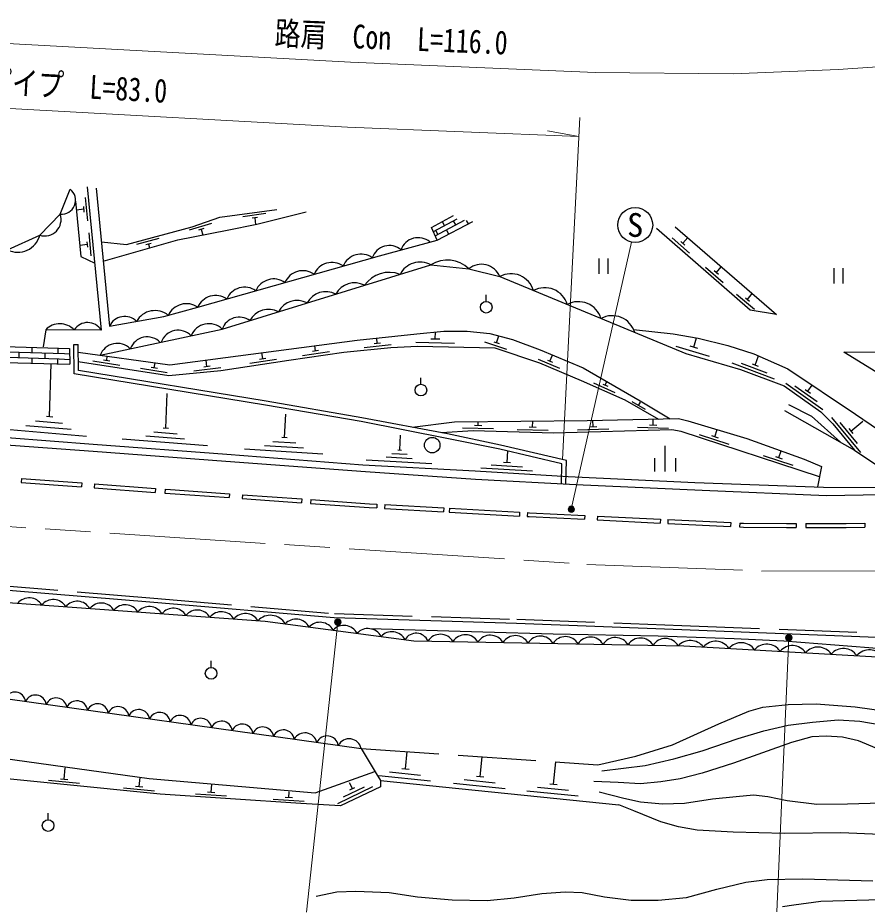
# Model space of a CAD drawing. Units: millimetres at full size, sheet at 1:1000; details may follow other scales. Extents: x 40000 to 680000, y 20000 to 380000.
# Drawn here: x 205113 to 270647, y 263566 to 332116 of the extents above; entities that cross this region are included whole.
import ezdxf
from ezdxf.enums import TextEntityAlignment as Align

# ---------------------------------------------------------------- set-up
doc = ezdxf.new("R2010")
doc.units = ezdxf.units.MM
doc.header["$LTSCALE"] = 1000
doc.linetypes.add('CHAIN', pattern=[18.5, 12, -1.5, 3.5, -1.5])
doc.linetypes.add('DASHED', pattern=[7.5, 6, -1.5])
for name, color, linetype, lineweight in [('M-BGD', 7, 'Continuous', 25), ('M-BMK', 2, 'CHAIN', 13), ('M-STR-HTXT', 7, 'Continuous', 13), ('M-STR-STRC', 7, 'Continuous', 25)]:
    doc.layers.add(name, color=color, linetype=linetype, lineweight=lineweight)
doc.styles.add('ＭＳ ゴシック', font='')
doc.styles.get('ＭＳ ゴシック').set_extended_font_data('MS Gothic')

msp = doc.modelspace()

# ---------------------------------------------------------------- hatches: boundary and pattern name
at = {"layer": 'M-STR-HTXT'}
for points in [[(248039, 294313, -1), (247600, 294074, -1)], [(230029, 285614, -1), (229590, 285375, -1)], [(264814, 284405, -1), (264375, 284166, -1)]]:
    msp.add_hatch(color=256, dxfattribs=at).paths.add_polyline_path(points)

# ---------------------------------------------------------------- linework, layer by layer
at = {"layer": 'M-BGD'}
for p, q in [((210512, 316460), (210345, 318252)), ((210239, 317127), (210200, 317546)), ((210219, 317337), (209637, 317282)), ((224258, 317004), (222475, 316761)), ((223603, 316703), (223187, 316646)), ((237033, 315944), (238726, 316850)), ((220060, 316244), (218333, 315738)), ((223395, 316674), (223464, 316164)), ((237176, 315615), (239013, 316599)), ((237318, 315287), (239586, 316501)), ((238034, 316075), (237870, 316392)), ((238913, 316140), (238725, 316445)), ((239897, 316225), (239740, 316475)), ((210779, 313737), (210611, 315529)), ((219457, 315849), (219054, 315731)), ((219256, 315790), (219383, 315356)), ((237460, 314961), (237033, 315944)), ((237532, 315401), (237374, 315722)), ((238367, 315432), (238198, 315758)), ((210506, 314404), (210467, 314822)), ((216007, 315088), (214269, 314618)), ((215396, 314705), (214990, 314595)), ((215193, 314650), (215271, 314361)), ((255586, 315131), (256944, 313949)), ((256264, 314859), (256581, 314583)), ((256423, 314721), (256797, 315151)), ((210486, 314613), (209903, 314558)), ((249937, 313532), (249937, 312359)), ((250637, 313532), (250637, 312359)), ((258170, 312881), (259528, 311699)), ((258848, 312609), (259165, 312333)), ((259007, 312471), (259387, 312909)), ((268067, 312791), (268067, 311617)), ((268767, 312791), (268767, 311617)), ((241256, 310237), (241256, 310746)), ((260560, 310779), (261939, 309622)), ((261404, 310384), (261782, 310835)), ((261243, 310519), (261565, 310249)), ((237324, 307347), (237336, 307865)), ((232847, 306999), (232805, 307402)), ((236975, 307355), (237674, 307339)), ((241120, 307124), (242829, 306558)), ((241841, 307107), (242240, 306974)), ((242041, 307040), (242215, 307568)), ((257259, 306714), (257467, 307429)), ((206200, 306683), (206195, 306280)), ((208199, 306622), (208195, 306219)), ((209436, 306915), (209762, 306917)), ((227841, 306390), (228326, 306459)), ((228083, 306424), (228028, 306814)), ((231825, 306681), (233913, 306899)), ((232603, 306974), (233091, 307025)), ((235818, 307082), (238817, 307013)), ((255870, 306775), (258462, 306019)), ((256956, 306802), (257561, 306626)), ((205195, 306310), (205191, 305907)), ((206190, 305877), (206185, 305458)), ((207195, 306250), (207190, 305847)), ((208190, 305816), (208185, 305408)), ((211973, 305687), (212021, 305997)), ((223006, 305458), (225081, 305778)), ((223769, 305788), (224254, 305863)), ((224011, 305825), (223942, 306273)), ((227073, 306070), (229152, 306363)), ((245258, 305769), (246917, 305070)), ((246169, 305613), (246370, 306090)), ((261999, 305320), (262264, 306025)), ((207563, 301354), (207678, 305420)), ((210903, 305640), (212978, 305319)), ((211731, 305725), (212215, 305650)), ((214574, 305071), (216649, 304749)), ((215402, 305155), (215886, 305080)), ((215644, 305118), (215702, 305490)), ((218688, 304885), (220772, 305142)), ((219461, 305192), (219948, 305252)), ((219705, 305222), (219645, 305705)), ((245975, 305695), (246363, 305532)), ((260192, 305486), (263468, 304254)), ((260932, 305465), (262897, 304725)), ((261770, 305406), (262228, 305233)), ((236215, 303837), (236215, 304345)), ((249534, 303944), (251177, 303209)), ((250250, 303854), (250633, 303682)), ((250442, 303768), (250566, 304046)), ((264359, 303917), (267219, 301899)), ((265069, 303709), (266785, 302499)), ((266066, 303300), (266400, 303775)), ((216541, 300457), (216626, 303118)), ((265865, 303441), (266266, 303159)), ((252481, 302503), (253523, 301908)), ((253002, 302205), (253151, 302466)), ((206481, 301027), (208573, 300845)), ((207319, 301376), (207807, 301333)), ((225698, 299739), (225798, 301536)), ((240624, 300663), (240633, 300968)), ((244833, 300535), (244848, 301004)), ((249500, 300568), (249488, 301049)), ((254123, 300691), (254136, 301147)), ((267903, 301275), (270122, 298569)), ((269384, 300226), (270311, 300987)), ((204500, 300357), (210408, 299841)), ((205747, 300670), (209234, 300365)), ((216332, 300473), (216750, 300440)), ((239418, 300490), (241817, 300416)), ((240344, 300671), (240903, 300654)), ((243628, 300361), (246026, 300288)), ((244554, 300543), (245113, 300526)), ((248307, 300326), (250706, 300390)), ((249221, 300560), (249780, 300575)), ((252918, 300516), (255317, 300447)), ((253843, 300699), (254403, 300683)), ((258891, 299792), (259071, 300342)), ((268532, 300886), (269864, 299262)), ((269228, 300416), (269539, 300037)), ((213171, 299639), (219742, 299121)), ((214989, 299857), (217980, 299621)), ((215615, 300168), (217410, 300027)), ((225489, 299751), (225908, 299728)), ((234576, 298773), (234642, 299911)), ((257685, 299966), (259966, 299219)), ((258625, 299879), (259157, 299705)), ((224160, 299104), (227156, 298937)), ((224780, 299430), (226577, 299330)), ((255070, 297099), (255070, 299091)), ((222617, 298852), (228659, 298470)), ((233543, 298232), (235540, 298116)), ((233960, 298508), (235158, 298439)), ((234437, 298781), (234716, 298765)), ((242858, 297814), (242909, 298692)), ((262619, 298351), (264900, 297604)), ((263559, 298264), (264091, 298090)), ((263825, 298177), (263997, 298701)), ((231984, 298021), (237065, 297728)), ((241644, 297615), (244040, 297475)), ((242578, 297831), (243138, 297798)), ((254270, 297099), (254270, 298144)), ((255870, 297099), (255870, 298144)), ((240830, 297392), (244823, 297158)), ((205397, 296570), (205374, 296271)), ((205374, 296271), (210041, 295923)), ((205397, 296570), (210064, 296222)), ((210064, 296222), (210041, 295923)), ((211034, 296150), (211011, 295851)), ((211034, 296150), (215738, 295799)), ((211011, 295851), (215716, 295500)), ((215738, 295799), (215716, 295500)), ((216476, 295744), (216454, 295445)), ((221445, 295391), (221424, 295092)), ((222442, 295320), (222421, 295021)), ((222421, 295021), (226998, 294697)), ((222442, 295320), (227019, 294996)), ((227019, 294996), (226998, 294697)), ((227729, 294946), (227708, 294647)), ((232820, 294594), (232803, 294294)), ((233421, 294560), (233404, 294261)), ((233404, 294261), (237957, 294003)), ((233421, 294560), (237974, 294303)), ((237974, 294303), (237957, 294003)), ((238417, 294278), (238401, 293978)), ((238417, 294278), (243830, 293972)), ((238401, 293978), (243813, 293673)), ((243830, 293972), (243813, 293673)), ((244430, 293938), (244413, 293639)), ((248860, 293719), (248845, 293419)), ((249827, 293671), (249813, 293372)), ((249827, 293671), (254689, 293432)), ((254689, 293432), (254675, 293132)), ((255276, 293403), (255262, 293103)), ((255276, 293403), (260113, 293164)), ((249813, 293372), (254675, 293132)), ((255262, 293103), (260099, 292865)), ((260113, 293164), (260099, 292865)), ((260813, 293130), (260798, 292830)), ((265167, 293099), (265167, 292799)), ((265918, 293099), (265918, 292799)), ((270468, 293111), (270471, 292811)), ((220030, 281984), (220030, 282492)), ((235029, 274161), (235165, 275492)), ((240794, 273571), (240949, 275095)), ((208696, 273379), (208782, 274241)), ((246440, 272994), (246615, 274707)), ((232966, 273648), (236946, 273241)), ((233799, 273925), (236186, 273681)), ((234751, 274189), (235308, 274132)), ((240515, 273600), (241072, 273543)), ((207481, 273290), (209869, 273050)), ((208417, 273407), (208974, 273351)), ((214485, 272797), (214556, 273503)), ((220035, 272369), (220074, 272954)), ((230928, 272638), (230711, 273090)), ((233098, 273273), (251478, 271393)), ((238731, 273059), (242710, 272652)), ((239563, 273335), (241951, 273091)), ((246161, 273022), (246719, 272965)), ((213270, 272708), (215658, 272468)), ((214206, 272825), (214764, 272769)), ((218823, 272240), (221218, 272079)), ((219755, 272388), (220314, 272351)), ((226031, 271966), (226057, 272384)), ((229809, 271503), (232514, 272800)), ((230233, 272006), (231856, 272784)), ((230738, 272548), (231117, 272729)), ((244377, 272481), (248356, 272074)), ((245210, 272758), (247597, 272514)), ((224820, 271831), (227215, 271682)), ((225751, 271984), (226310, 271949)), ((207455, 270242), (207455, 270750))]:
    msp.add_line(p, q, dxfattribs=at)
at = {"layer": 'M-BGD', "linetype": 'DASHED'}
msp.add_line((231607, 275735), (249854, 274485), dxfattribs=at)
at = {"layer": 'M-BGD'}
for points in [[(171732, 321132), (188489, 315943), (193681, 314609), (196458, 314033), (198843, 313822), (200233, 313748), (201456, 313822), (204328, 314211), (206811, 315340), (208385, 316951), (209164, 318896)], [(210472, 319064), (211555, 308008), (207268, 308050), (207083, 306717)], [(211168, 318979), (212180, 308322), (216373, 309059), (218992, 309776), (233013, 313760), (237460, 314961), (240220, 316393)], [(209571, 317961), (209988, 313685), (211047, 313195)], [(211563, 314823), (213501, 314628), (218568, 315997), (220708, 316732), (225107, 317331)], [(211703, 313346), (217467, 314985), (221267, 315721), (223566, 316185), (227350, 317143)], [(73371, 277681), (83091, 283710), (118996, 299499), (139727, 308144), (141040, 308922), (145632, 310353), (147242, 312440), (148655, 313415), (153646, 314105), (156024, 314721), (158622, 315868), (160755, 315934), (163817, 315831), (166364, 315549), (169010, 314905), (182632, 310675), (193013, 307036), (196095, 305715), (209119, 305384)], [(255829, 315988), (263659, 309211), (261620, 309560), (254397, 315848)], [(211471, 306072), (220883, 308096), (236981, 313049), (239908, 312750), (242303, 312152), (256648, 306205), (260878, 304972), (264237, 303709), (267064, 301714), (267995, 300784), (269658, 298756)], [(193191, 306960), (193733, 308199), (196507, 306977), (209116, 306595), (209119, 305384)], [(193580, 307849), (193940, 307667), (196416, 306577), (208714, 306204), (209117, 306180)], [(209770, 306307), (216838, 305333), (231299, 307247), (235912, 307722), (237973, 307928), (239770, 307928), (241537, 307752), (243275, 307281), (245425, 306486), (248724, 305102), (253142, 302571), (255453, 301175)], [(252624, 308062), (255672, 307737), (257607, 307405), (259892, 306817), (261891, 306189), (264528, 305033), (269734, 301535), (273854, 298741), (278208, 296931), (280462, 295984)], [(193390, 307416), (194776, 306774), (196325, 306176), (208312, 305813), (209118, 305761)], [(247057, 296156), (247085, 297709), (242304, 298835), (238217, 299663), (231594, 300956), (224224, 302227), (209455, 304647), (209436, 306915)], [(247407, 296137), (247440, 297964), (242347, 299132), (238277, 300006), (231651, 301251), (224273, 302523), (209788, 304896), (209762, 306917)], [(209779, 305602), (216758, 304520), (220777, 304903), (226028, 305711), (230256, 306306), (233903, 306687), (235949, 306779), (241908, 306642), (245363, 305497), (248583, 304140), (251957, 302630), (254538, 301155)], [(264270, 301814), (269658, 298756), (274016, 295860)], [(264578, 302284), (266348, 301383), (268592, 299361)], [(167096, 301356), (172144, 301294), (179351, 301022), (188191, 300713), (193963, 300490), (196265, 300329), (200942, 299995), (210933, 299228), (221235, 298448), (231733, 297631), (240389, 297148), (247565, 296727), (257348, 296257), (267279, 295910), (275612, 295848), (280462, 295984)], [(235543, 300519), (238798, 300952), (249048, 301040), (256089, 301188), (256813, 301016), (261367, 299656), (265788, 298051), (267129, 297485), (266809, 295926)], [(266969, 296706), (256303, 300198), (255585, 300311), (246440, 300065), (240236, 300254), (237812, 300093)], [(196715, 299781), (201036, 299409), (210941, 298689), (221164, 297915), (231950, 297101), (240427, 296507), (248159, 296097), (257914, 295664), (267500, 295253), (276004, 295407), (281115, 295449)], [(216476, 295744), (216886, 295714), (221445, 295391)], [(216454, 295445), (216864, 295415), (221424, 295092)], [(227729, 294946), (232245, 294626), (232820, 294594)], [(227708, 294647), (232226, 294327), (232803, 294294)], [(244413, 293639), (244574, 293630), (248845, 293419)], [(244430, 293938), (244589, 293929), (248860, 293719)], [(260798, 292830), (261091, 292816), (264407, 292799), (265167, 292799)], [(260813, 293130), (261099, 293116), (264408, 293099), (265167, 293099)], [(265918, 293099), (269031, 293099), (270468, 293111)], [(265918, 292799), (269032, 292799), (270471, 292811)], [(184832, 289569), (193924, 288882), (202188, 288141), (215597, 287034), (229525, 285845), (243595, 285407), (256336, 284930), (279242, 284029), (294622, 283927), (304480, 284078), (314838, 284778), (329869, 286404), (340427, 287479), (340515, 287540)], [(170688, 279175), (174945, 281614), (180901, 286623), (184210, 288096), (186590, 288285), (224187, 285558), (235678, 284050), (256487, 283658), (271887, 282789), (277408, 280956), (282690, 280888), (289867, 281447)], [(286848, 279708), (297021, 282576), (288582, 282065), (283353, 281668), (279631, 281668), (277471, 281866), (272641, 283343), (270765, 283514), (264213, 284026), (260376, 284196), (254523, 284395), (246425, 284565), (240997, 284707), (232277, 284980)], [(172321, 278011), (181087, 280932), (183824, 281331), (191483, 280932), (201219, 280008), (231607, 275735), (232759, 273795), (233098, 273273), (233098, 272781), (230022, 271306), (226938, 271484), (216086, 272214), (200188, 273812), (197228, 273910), (193775, 273950), (191517, 273891), (186881, 273536), (181198, 273004), (176177, 272409), (174401, 272152), (171363, 271363), (167002, 269825), (164575, 266867)], [(249854, 274485), (252798, 275152), (255633, 276030), (259196, 277634), (261504, 278612), (262583, 278913), (264540, 279139), (266697, 279189), (269708, 278963), (272292, 278587), (274049, 278236), (274694, 278214), (275773, 278487), (276336, 278729), (276497, 279050), (276845, 280327)], [(250162, 274001), (253510, 274437), (255730, 274946), (257913, 275564), (260679, 276510), (262680, 277092), (264536, 277528), (266425, 277776), (268409, 277940), (270067, 277846), (273662, 277216)], [(271381, 275739), (269980, 276323), (268743, 276603), (267482, 276696), (266385, 276626), (264798, 276206), (260328, 274598), (257923, 273828), (256219, 273385), (254725, 273175), (253161, 273012), (251434, 273105), (249543, 273199)], [(164231, 267738), (166358, 270375), (167913, 271279), (169367, 271967), (171105, 272418), (175031, 273312), (179932, 274282), (181643, 274533), (185811, 274852), (194286, 275416), (200223, 275513), (215245, 273414), (228047, 272314), (232667, 273951)], [(249963, 272382), (251877, 271892), (253161, 271612), (254865, 271472), (256546, 271519), (258717, 271845), (260538, 272032), (261868, 272172), (262989, 272032), (264483, 271729), (266771, 271449), (269128, 271472), (273470, 271589)], [(271677, 269110), (268619, 269226), (264253, 269180), (260308, 269273), (257531, 269436), (256083, 269693), (254729, 270066), (252652, 270930), (251478, 271393)], [(228141, 264350), (229726, 264673), (231194, 264732), (233777, 264614), (235949, 264292), (238620, 264057), (241320, 263998), (243404, 264204), (245547, 264556), (247337, 264673), (248658, 264614), (250390, 264292), (252444, 264028), (254528, 264028), (256700, 264233), (259048, 264878), (261279, 265436), (262923, 265641), (265671, 265669), (271072, 265523)], [(281346, 263546), (278522, 263828), (275358, 264016), (272628, 264073), (267059, 263922), (264988, 263639), (264103, 263508)]]:
    msp.add_lwpolyline(points, dxfattribs=at)
msp.add_lwpolyline([(271303, 304802), (268835, 306306), (274021, 306348), (275694, 306891), (275511, 306204)], close=True, dxfattribs=at)
at = {"layer": 'M-BGD', "linetype": 'DASHED'}
msp.add_lwpolyline([(184855, 289868), (193948, 289181), (202213, 288440), (215622, 287332), (229543, 286145), (243605, 285707), (256347, 285230), (279249, 284329), (294621, 284228), (304467, 284377), (314812, 285077), (329838, 286703), (340320, 287770), (340350, 287791)], dxfattribs=at)
at = {"layer": 'M-BGD'}
for centre, radius in [((241256, 309787), 450), ((236215, 303387), 450), ((237086, 299141), 600), ((220030, 281534), 450), ((207455, 269792), 450)]:
    msp.add_circle(centre, radius, dxfattribs=at)
for centre, radius, start, end in [((208479, 318042), 1094, 265.08764, 51.28745), ((207191, 316543), 1262, 252.4341, 18.86619), ((205117, 315770), 1747, 243.15432, 345.77382), ((236002, 313750), 1399, 49.80948, 160.78601), ((233778, 313142), 1399, 49.80948, 160.78601), ((231592, 312379), 1498, 54.73191, 156.99036), ((238256, 311056), 2366, 45.7226, 122.60492), ((227103, 311104), 1498, 54.73191, 156.99036), ((229348, 311741), 1498, 54.73191, 156.99036), ((236145, 311534), 1730, 61.11433, 153.08975), ((240882, 311559), 1539, 22.64077, 129.3018), ((224859, 310466), 1498, 54.73191, 156.99036), ((233769, 310138), 2333, 69.08128, 145.1228), ((243162, 310547), 1820, 16.79357, 118.17024), ((222615, 309828), 1498, 54.73191, 156.99036), ((231091, 310026), 1636, 62.15592, 152.04815), ((245763, 309469), 1820, 16.79357, 118.17024), ((220371, 309191), 1498, 54.73191, 156.99036), ((228882, 309346), 1636, 62.15592, 152.04815), ((218115, 308534), 1521, 54.78103, 155.85029), ((226673, 308666), 1636, 62.15592, 152.04815), ((248364, 308390), 1820, 16.79357, 118.17024), ((215697, 307893), 1629, 50.81116, 150.6974), ((224463, 307986), 1636, 62.15592, 152.04815), ((208356, 306978), 1527, 43.46569, 135.40845), ((210504, 307373), 1228, 31.11319, 147.76095), ((213360, 307759), 1307, 45.46157, 154.47775), ((219859, 307051), 1463, 45.58733, 158.6825), ((222199, 307619), 1400, 54.1494, 160.05468), ((250966, 307312), 1820, 16.79357, 118.17024), ((217492, 306607), 1400, 44.21516, 160.05468), ((215105, 306094), 1400, 44.21516, 160.05468), ((212786, 305595), 1400, 44.21516, 160.05468), ((205993, 286235), 1129, 30.47096, 141.23105), ((207845, 286100), 1129, 30.47096, 141.23105), ((209698, 285966), 1129, 30.47096, 141.23105), ((211551, 285832), 1129, 30.47096, 141.23105), ((213403, 285697), 1129, 30.47096, 141.23105), ((215256, 285563), 1129, 30.47096, 141.23105), ((217109, 285429), 1129, 30.47096, 141.23105), ((218961, 285294), 1129, 30.47096, 141.23105), ((220814, 285160), 1129, 30.47096, 141.23105), ((222666, 285025), 1129, 30.47096, 141.23105), ((224600, 284706), 1311, 29.64909, 137.12483), ((226577, 284570), 1148, 28.13031, 136.91356), ((228427, 284327), 1148, 28.13031, 136.91356), ((230277, 284085), 1148, 28.13031, 136.91356), ((232127, 283842), 1148, 28.13031, 136.91356), ((233977, 283599), 1148, 28.13031, 136.91356), ((235845, 283638), 992, 23.21162, 149.62123), ((237711, 283419), 1132, 30.43918, 147.40526), ((239640, 283383), 1132, 30.43918, 147.40526), ((241570, 283347), 1132, 30.43918, 147.40526), ((243500, 283311), 1132, 30.43918, 147.40526), ((245430, 283274), 1132, 30.43918, 147.40526), ((247360, 283238), 1132, 30.43918, 147.40526), ((249290, 283202), 1132, 30.43918, 147.40526), ((251219, 283165), 1132, 30.43918, 147.40526), ((253149, 283129), 1132, 30.43918, 147.40526), ((255079, 283093), 1132, 30.43918, 147.40526), ((256992, 282783), 1288, 37.78923, 136.70178), ((258954, 282769), 1239, 33.93943, 139.60293), ((260925, 282658), 1239, 33.93943, 139.60293), ((262897, 282547), 1239, 33.93943, 139.60293), ((264869, 282435), 1239, 33.93943, 139.60293), ((266840, 282324), 1239, 33.93943, 139.60293), ((268812, 282213), 1239, 33.93943, 139.60293), ((270817, 282023), 1316, 35.59937, 137.943), ((204888, 279245), 841, 8.94212, 155.05015), ((206482, 279021), 841, 8.94212, 155.05015), ((208076, 278797), 841, 8.94212, 155.05015), ((209670, 278572), 841, 8.94212, 155.05015), ((211264, 278348), 841, 8.94212, 155.05015), ((212857, 278124), 841, 8.94212, 155.05015), ((214451, 277900), 841, 8.94212, 155.05015), ((216045, 277676), 841, 8.94212, 155.05015), ((217639, 277452), 841, 8.94212, 155.05015), ((219233, 277228), 841, 8.94212, 155.05015), ((220826, 277004), 841, 8.94212, 155.05015), ((222420, 276780), 841, 8.94212, 155.05015), ((224014, 276555), 841, 8.94212, 155.05015), ((225608, 276331), 841, 8.94212, 155.05015), ((227265, 275991), 951, 13.70653, 150.28575), ((228978, 275829), 879, 10.11232, 153.87996), ((230679, 275533), 950, 12.32937, 151.66291)]:
    msp.add_arc(centre, radius, start, end, dxfattribs=at)
at = {"layer": 'M-BMK'}
msp.add_lwpolyline([(151414, 294150), (161781, 294826), (170668, 294955), (175304, 294759), (249021, 289944), (262499, 289426), (271652, 289451)], dxfattribs=at)
at = {"layer": 'M-STR-HTXT'}
for p, q in [((248468, 324416), (247147, 298031)), ((248394, 322950), (245979, 323392)), ((247819, 294194), (252449, 314810)), ((229810, 285494), (227397, 263119)), ((264595, 284286), (263675, 263126))]:
    msp.add_line(p, q, dxfattribs=at)
for points in [[(164070, 332116), (170415, 331992), (176997, 331650), (204786, 330111), (230780, 328682), (249686, 327901), (260296, 327790), (268392, 328114), (272567, 328416), (279665, 329392), (279835, 329405)], [(164213, 327112), (170237, 326994), (176729, 326657), (204510, 325119), (230539, 323688), (248394, 322950)]]:
    msp.add_lwpolyline(points, dxfattribs=at)
for centre in [(247819, 294194), (229810, 285494), (264595, 284286)]:
    msp.add_circle(centre, 250, dxfattribs=at)
at = {"layer": 'M-STR-STRC'}
msp.add_circle((252745, 316127), 1350, dxfattribs=at)

# ---------------------------------------------------------------- texts
at = {"layer": 'M-STR-HTXT', "style": 'ＭＳ ゴシック', "width": 0.8}
for s, rotation, p in [('路肩\u3000Con\u3000L=116.0', 357.634, (233864, 329100)), ('ガードパイプ\u3000L=83.0', 356.853, (206580, 325551))]:
    msp.add_text(s, height=1833, rotation=rotation, dxfattribs=at).set_placement(p, align=Align.BOTTOM_CENTER)
at = {"layer": 'M-STR-STRC', "style": 'ＭＳ ゴシック'}
msp.add_text('S', height=1833, dxfattribs=at).set_placement((252745, 316127), align=Align.MIDDLE_CENTER)

doc.saveas('drawing.dxf')
